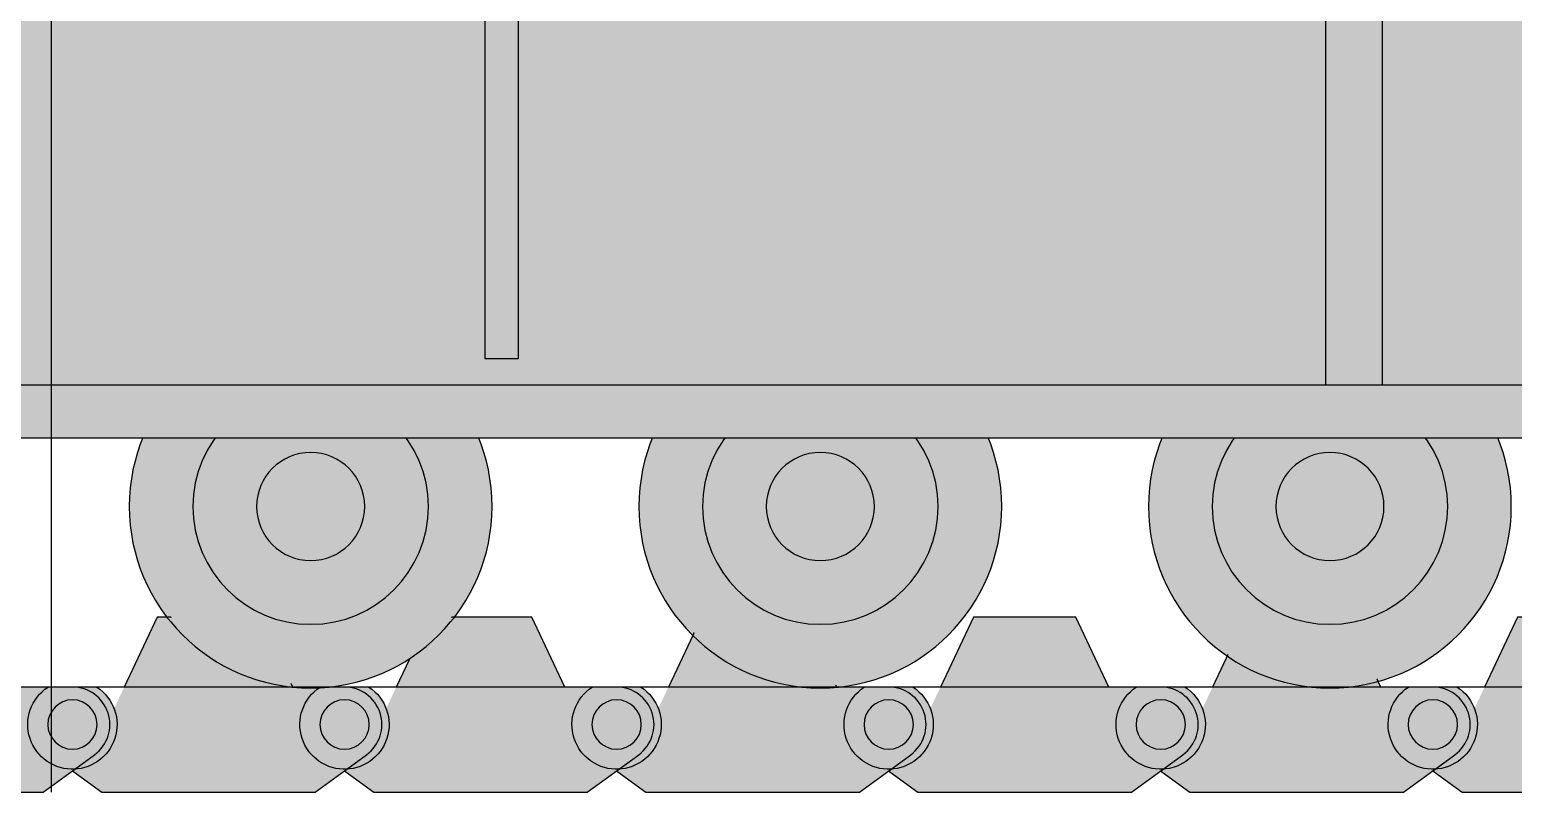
# Model space of a CAD drawing. Header units: millimetres. Extents: x -4144 to 24821, y -10508 to 12478.
# Drawn here: x 2289 to 3826, y -521 to 270 of the extents above; entities that cross this region are included whole.
import ezdxf
from ezdxf.enums import TextEntityAlignment as Align

# ---------------------------------------------------------------- set-up
doc = ezdxf.new("R2010")
doc.units = ezdxf.units.MM
doc.set_wipeout_variables(frame=1)
doc.layers.add('Техника. Кран LR 1280', color=250, linetype='Continuous')
doc.layers.add('Техника. Кран LR 1280 Штрих', color=31, linetype='Continuous')
doc.styles.get("Standard").update_dxf_attribs({"font": 'arial.ttf'})

# ---------------------------------------------------------------- blocks, each defined once
blk = doc.blocks.new('BLOCK-20181117.15184104')
at = {"color": 0, "linetype": 'ByBlock', "lineweight": -2}
blk.add_wipeout([(251.64393808422437, -70.24174734763704), (30.35606191578013, -70.24174734763704), (-22.88762017563795, -31.266707726249365), (-22.88762017563795, -31.266707726249365), (-36.883996984470286, -11.8752236102045), (-36.83062430946947, 12.039737634907397), (-22.747832721461634, 31.368555526500643), (2.2453150450019166e-12, 38.74855054505849), (2.2453150450019166e-12, 38.74855054505849), (53.717670515006375, 38.74855054505849), (87.95309152282559, 111.33631027682816), (194.04690847717887, 111.33631027682816), (228.28232948499812, 38.74855054505849), (284.43911724191366, 38.74855054505849), (284.43911724191366, -46.23526701318491)], dxfattribs=at)
at = {"layer": 'Техника. Кран LR 1280 Штрих', "lineweight": -2}
h = blk.add_hatch(color=252, dxfattribs=at)
h.dxf.hatch_style = 1
h.paths.add_polyline_path([(25.34164634267654, 38.74855054505861), (0, 38.74855054505861), (-22.74783272146306, 31.36855552650195), (-36.83062430947029, 12.03973763490831), (-36.88399698447029, -11.87522361020456), (-22.88762017564295, -31.26670772624857), (-2.439117241912754, -46.23526701318406, 0.7661839499770542)])
h.paths.add_polyline_path([(-25.57162943335425, 0, -1), (25.57162943335425, 0, -1)], flags=16)
h.paths.add_polyline_path([(284.4391172419128, 38.74855054505861), (256.6583536573235, 38.74855054505861, 0.7661839499770546), (284.4391172419128, -46.23526701318406)])
h.paths.add_polyline_path([(194.0469084771757, 111.336310276829), (87.95309152282425, 111.336310276829), (53.71767051500501, 38.74855054505861), (228.282329484995, 38.74855054505861)])
h = blk.add_hatch(color=256, dxfattribs=at)
h.dxf.hatch_style = 1
h.set_gradient(color1=(91, 91, 91), color2=(214, 214, 214), rotation=90.00000000000003, tint=1)
h.paths.add_polyline_path([(53.71767051500501, 38.74855054505861), (25.34164634267594, 38.74855054505861, -0.7661839499770527), (-2.43911724191247, -46.23526701318407), (30.35606191577972, -70.24174734763619), (251.6439380842203, -70.24174734763619), (284.4391172419128, -46.23526701318407, -0.5426867853487354), (238.7561452116305, 16.54140960567262), (228.282329484995, 38.74855054505861)])
h = blk.add_hatch(color=256, dxfattribs=at)
h.dxf.hatch_style = 1
h.set_gradient(color1=(91, 91, 91), color2=(214, 214, 214), rotation=270, tint=1, name='SPHERICAL')
h.paths.add_polyline_path([(25.57162943335754, 0, 1), (-25.57162943335754, 0, 1)])
at = {"color": 0, "linetype": 'ByBlock', "lineweight": -2, "ltscale": 20, "transparency": 16777216}
blk.add_line((53.71767051500501, 38.74855054505861), (228.282329484995, 38.74855054505861), dxfattribs=at)
at = {"color": 0, "linetype": 'ByBlock', "lineweight": -2}
blk.add_lwpolyline([(284.4391172419128, -46.23526701318406), (251.6439380842203, -70.24174734763619), (30.35606191577972, -70.24174734763619), (-22.88762017564295, -31.26670772624857, -0.7251794779725914), (0, 38.74855054505861), (53.71767051500501, 38.74855054505861), (87.95309152282425, 111.336310276829), (194.0469084771757, 111.336310276829), (228.282329484995, 38.74855054505861), (284.4391172419128, 38.74855054505861)], format="xyb", close=True, dxfattribs=at)
at = {"color": 0, "linetype": 'ByBlock', "lineweight": -2, "ltscale": 20, "transparency": 16777216}
blk.add_circle((0, 0), 25.57162943335754, dxfattribs=at)
at = {"color": 0, "linetype": 'ByBlock', "lineweight": -2}
for centre, start, end in [((0, 0), 266.9801905621776, 56.81521624378775), ((282, 0), 123.1847837562123, 273.0198094378225)]:
    blk.add_arc(centre, 46.29955948710767, start, end, dxfattribs=at)
blk = doc.blocks.new('BLOCK-20181117.118010893')
at = {"color": 0, "linetype": 'ByBlock', "lineweight": -2}
blk.add_wipeout([(172.11237614303275, 134.07480107783954), (127.2897428600246, 196.85281550919018), (61.024731785132815, 236.33820340915082), (-15.520097004719062, 245.87952071328453), (-89.45051417062868, 223.86950099406414), (-148.31269665062138, 174.01580480152546), (-182.19111530596106, 104.71645199228618), (-185.3788385687348, 27.6451475348822), (-157.33888392204386, -44.21519266593657), (-102.79467437934183, -98.75945685317913), (-30.934362270077635, -126.79948349234309), (46.136945380872994, -123.61183744260495), (115.43633213079661, -89.73348821407251), (165.29008729373675, -30.8713556794836), (187.30018107931696, 43.05903943589408), (187.94211094893427, 58.57932408523595)], dxfattribs=at)
at = {"layer": 'Техника. Кран LR 1280 Штрих', "lineweight": -2}
h = blk.add_hatch(color=253, dxfattribs=at)
h.dxf.hatch_style = 1
edge = h.paths.add_edge_path()
edge.add_arc((0, 58.57932408523601), 187.9421109489342, 0, 360)
at = {"color": 0, "linetype": 'ByBlock', "lineweight": -2}
for radius in [187.9421109489342, 122.0056045605368]:
    blk.add_circle((0, 58.57932408523601), radius, dxfattribs=at)
at = {"color": 0, "linetype": 'ByBlock', "lineweight": -2, "ltscale": 20, "transparency": 16777216}
blk.add_circle((0, 58.57932408523601), 55.98202072256883, dxfattribs=at)
blk = doc.blocks.new('BLOCK-20181117.118334618')
at = {"color": 0, "linetype": 'ByBlock', "lineweight": -2}
blk.add_wipeout([(3113.6554292434334, -445.7799637397102), (3099.852386319091, -438.97564680517826), (-3826.942253038023, -438.97564680517826), (-3826.942253038023, -384.15229321834295), (-3813.3336191689546, -384.15229321834295), (-3813.3336191689546, 272.1429414442655), (-2513.514675617402, 445.779963739712), (1721.4921844374746, 445.779963739712), (1728.296501372011, 438.78123774990763), (3826.942253038025, -10.30367992943502), (3823.4428900431208, -30.911039788311427), (3823.4428900431208, -445.7799637397102)], dxfattribs=at)
at = {"layer": 'Техника. Кран LR 1280 Штрих', "lineweight": -2}
h = blk.add_hatch(color=256, dxfattribs=at)
h.dxf.hatch_style = 1
h.paths.add_polyline_path([(3823.442890043123, -445.7799637397111), (3113.655429243438, -445.7799637397111), (3099.852386319093, -438.9756468051783), (-3826.942253038025, -438.9756468051783), (-3826.942253038025, -384.1522932183434), (-3813.333619168952, -384.1522932183434), (-3813.333619168952, 272.1429414442682), (-2513.5146756174, 445.7799637397111), (1721.492184437477, 445.7799637397111), (1728.29650137201, 438.7812377499067), (3826.942253038025, -10.30367992943502), (3823.442890043123, -30.91103978831234)])
at = {"color": 0, "linetype": 'ByBlock', "lineweight": -2, "ltscale": 20, "transparency": 16777216}
for points in [[(3823.442890043123, -445.7799637397111), (3113.655429243438, -445.7799637397111), (3099.852386319093, -438.9756468051783), (-3826.942253038025, -438.9756468051783), (-3826.942253038025, -384.1522932183434), (-3813.333619168952, -384.1522932183434), (-3813.333619168952, 272.1429414442682), (-2513.5146756174, 445.7799637397111), (1721.492184437477, 445.7799637397111), (1728.29650137201, 438.7812377499067), (3826.942253038025, -10.30367992943502), (3823.442890043123, -30.91103978831234), (3823.442890043123, -445.7799637397111)], [(3823.442890043123, -384.1522932183434), (-3778.92321638573, -384.1522932183434), (-3778.92321638573, 253.7038171305394), (-2510.209721677769, 425.1726038808338), (1724.693436472182, 425.1726038808338), (3823.442890043123, -30.91103978831234)], [(922.4709672677345, -384.1522932183434), (922.4709672677345, 425.1726038808338)], [(980.7936838494716, 425.1726038808338), (980.7936838494716, -384.1522932183434)]]:
    blk.add_lwpolyline(points, dxfattribs=at)
blk.add_lwpolyline([(85.73439337514719, 397.7609270874163), (85.73439337514719, -356.7406164249333), (51.32399059192539, -356.7406164249333), (51.32399059192539, 397.7609270874163)], close=True, dxfattribs=at)
blk = doc.blocks.new('BLOCK-20181117.11843043')
at = {"color": 0, "linetype": 'ByBlock', "lineweight": -2}
blk.add_lwpolyline([(229.9467335565714, 0), (8.658857388130855, 0), (-21.64720452764595, 22.18441545623136), (-51.95326644342276, 0), (-273.2411426118633, 0), (-303.5472045276474, 22.18441545623682), (-333.8532664434315, 0), (-555.141142611872, 0), (-585.4472045276489, 22.18441545623136), (-615.7532664434184, 0), (-837.0411426118662, 0), (-867.347204527643, 22.18441545623682), (-897.6532664434271, 0), (-1118.941142611875, 0), (-1149.247204527644, 22.18441545623136), (-1179.553266443421, 0), (-1400.841142611862, 0), (-1431.147204527646, 22.18441545623682), (-1461.45326644343, 0), (-1682.741142611871, 0)], dxfattribs=at)
at = {"color": 0, "linetype": 'ByBlock', "lineweight": -2, "ltscale": 20, "transparency": 16777216}
blk.add_blockref('BLOCK-20181117.15184104', (-1713.09720452765, 70.24174734763619), dxfattribs=at)
blk.add_blockref('BLOCK-20181117.15184104', (-1431.197204527642, 70.24174734763619), dxfattribs=at)
blk.add_blockref('BLOCK-20181117.15184104', (-1149.297204527647, 70.24174734763619), dxfattribs=at)
at = {"color": 0, "linetype": 'ByBlock', "lineweight": -2}
blk.add_blockref('BLOCK-20181117.118010893', (-1324.590640193477, 237.4871004353827), dxfattribs=at)
at = {"color": 0, "linetype": 'ByBlock', "lineweight": -2, "ltscale": 20, "transparency": 16777216}
blk.add_blockref('BLOCK-20181117.15184104', (-867.397204527646, 70.24174734763619), dxfattribs=at)
blk.add_blockref('BLOCK-20181117.15184104', (-585.4972045276518, 70.24174734763619), dxfattribs=at)
at = {"color": 0, "linetype": 'ByBlock', "lineweight": -2}
blk.add_blockref('BLOCK-20181117.118010893', (-796.5495564230077, 237.4871004353827), dxfattribs=at)
at = {"color": 0, "linetype": 'ByBlock', "lineweight": -2, "ltscale": 20, "transparency": 16777216}
blk.add_blockref('BLOCK-20181117.15184104', (-303.597204527643, 70.24174734763619), dxfattribs=at)
at = {"color": 0, "linetype": 'ByBlock', "lineweight": -2}
blk.add_blockref('BLOCK-20181117.118010893', (-268.5084726525383, 237.4871004353827), dxfattribs=at)
at = {"color": 0, "linetype": 'ByBlock', "lineweight": -2, "ltscale": 20, "transparency": 16777216}
blk.add_blockref('BLOCK-20181117.15184104', (-21.69720452764886, 70.24174734763619), dxfattribs=at)
at = {"color": 0, "linetype": 'ByBlock', "lineweight": -2, "xscale": -1}
blk.add_blockref('BLOCK-20181117.118334618', (-397.8581316150521, 805.825534104275), dxfattribs=at)
blk = doc.blocks.new('*U102')
at = {"color": 0, "linetype": 'ByBlock', "lineweight": -2, "ltscale": 20, "transparency": 16777216, "xscale": -1}
blk.add_blockref('BLOCK-20181117.11843043', (0, 0), dxfattribs=at)
at = {"layer": 'Техника. Кран LR 1280', "lineweight": -2}
for tag, height, p in [('МАРКА', 250, (-3740.851708006118, 3018.110567181704)), ('МОДЕЛЬ', 200, (-3740.851708006118, 2608.460380315968)), ('СТРЕЛА', 50, (21700.09720452765, -2028.365654193055)), ('ВЫЛЕТ', 50, (21700.09720452765, -2127.006201579572))]:
    blk.add_attdef(tag, text='', height=height, dxfattribs=at).set_placement(p, align=Align.MIDDLE)
at = {"layer": 'Техника. Кран LR 1280', "lineweight": -2, "ltscale": 20, "transparency": 16777216}
blk.add_line((0, 0), (0, 4967.539553801158), dxfattribs=at)

msp = doc.modelspace()

# ---------------------------------------------------------------- block references
at = {"layer": 'Техника. Кран LR 1280', "linetype": 'Continuous'}
msp.add_blockref('*U102', (2311.505347885876, -520.5115478210173), dxfattribs=at)

doc.saveas('drawing.dxf')
